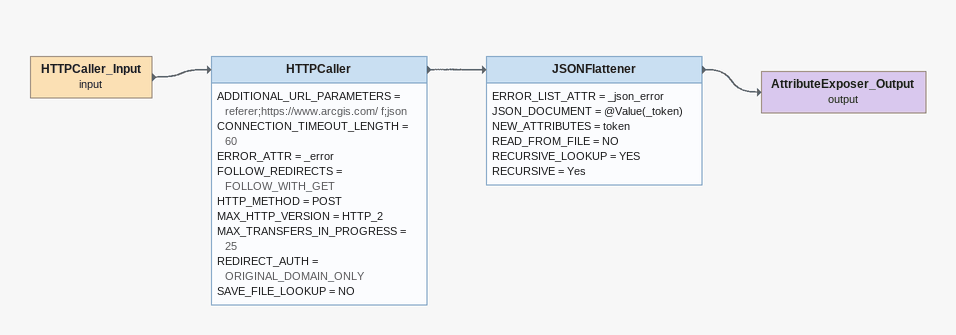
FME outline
HTTPCaller_Input (input)
    -> HTTPCaller
HTTPCaller
    ADDITIONAL_URL_PARAMETERS = referer;https://www.arcgis.com/ f;json
    CONNECTION_TIMEOUT_LENGTH = 60
    ERROR_ATTR = _error
    FOLLOW_REDIRECTS = FOLLOW_WITH_GET
    HTTP_METHOD = POST
    MAX_HTTP_VERSION = HTTP_2
    MAX_TRANSFERS_IN_PROGRESS = 25
    REDIRECT_AUTH = ORIGINAL_DOMAIN_ONLY
    SAVE_FILE_LOOKUP = NO
    -> JSONFlattener
JSONFlattener
    ERROR_LIST_ATTR = _json_error
    JSON_DOCUMENT = @Value(_token)
    NEW_ATTRIBUTES = token
    READ_FROM_FILE = NO
    RECURSIVE_LOOKUP = YES
    RECURSIVE = Yes
    -> AttributeExposer_Output (output)
AttributeExposer_Output (output)
